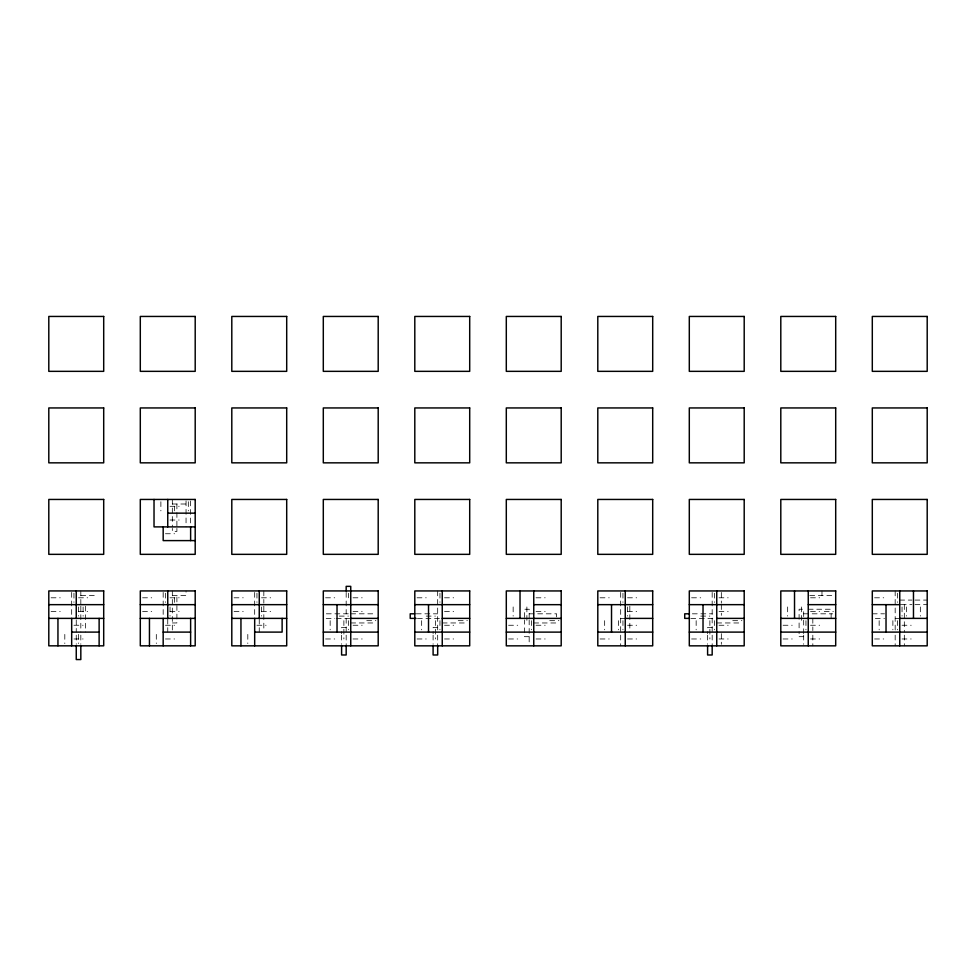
<?xml version="1.0" encoding="UTF-8"?>
<svg xmlns="http://www.w3.org/2000/svg" width="976" height="976" viewBox="0 0 976 976"><rect width="100%" height="100%" fill="white"/><g stroke="black" fill="none" stroke-linecap="round" stroke-linejoin="round"><path stroke-width="0.73" stroke-dasharray="4.88 3.66" d="M172.325 504.006L186.05 504.006M170.031 506.3L179.181 506.3M170.031 520.025L179.181 520.025M165.456 533.75L174.606 533.75M80.825 595.506L94.55 595.506L94.55 592.456M172.325 595.506L186.05 595.506L186.05 590.931M809.775 595.506L835.7 595.506M51.094 597.8L60.244 597.8M78.544 597.8L87.694 597.8M142.581 597.8L151.731 597.8M170.031 597.8L179.181 597.8M234.081 597.8L243.231 597.8M261.531 597.8L270.681 597.8M325.581 597.8L334.731 597.8M353.031 597.8L362.181 597.8M417.081 597.8L426.231 597.8M444.531 597.8L453.681 597.8M536.031 597.8L545.181 597.8M600.081 597.8L609.231 597.8M627.531 597.8L636.681 597.8M691.581 597.8L700.731 597.8M719.031 597.8L728.181 597.8M810.531 597.8L819.681 597.8M874.594 597.8L883.744 597.8M899.75 600.081L911.95 600.081M915 600.081L927.2 600.081M901.275 604.656L911.95 604.656M915 604.656L927.2 604.656M808.25 609.231L832.65 609.244M51.094 611.525L60.244 611.525M78.544 611.525L87.694 611.525M142.581 611.525L151.731 611.525M170.031 611.525L179.181 611.525M234.081 611.525L243.231 611.525M261.531 611.525L270.681 611.525M353.031 611.525L362.181 611.525M444.531 611.525L453.681 611.525M536.031 611.525L545.181 611.525M627.531 611.525L636.681 611.525M719.031 611.525L728.181 611.525M810.531 611.525L819.681 611.525M824.256 611.525L833.406 611.525M326.35 613.806L349.225 613.806M350.75 613.806L375.15 613.819M416.325 613.806L437.675 613.819M529.175 613.819L556.625 613.819L556.625 618.394M692.35 613.819L712.175 613.819M803.675 613.806L832.65 613.819M872.3 613.806L884.5 613.806M339.306 616.1L348.456 616.1M426.231 616.1L435.381 616.1M700.731 616.1L709.881 616.1M326.191 618.381L334.853 618.381M336.305 618.381L350.75 618.381M417.447 618.381L440.725 618.381M620.675 618.381L625.25 618.381M690.825 618.381L716.75 618.381M875.35 618.381L884.5 618.381M895.175 618.381L899.75 618.381M366.756 620.675L375.906 620.675M458.256 620.675L467.406 620.675M549.756 620.675L558.906 620.675M732.756 620.675L741.906 620.675M172.325 622.956L176.9 622.956L176.9 595.506M350.75 622.956L375.15 622.969M442.25 622.956L466.65 622.969M533.75 622.969L558.15 622.969M716.75 622.956L741.15 622.969M73.956 625.25L83.106 625.25M165.456 625.25L174.606 625.25M256.956 625.25L266.106 625.25M353.031 625.25L362.181 625.25M444.531 625.25L453.681 625.25M508.581 625.25L517.731 625.25M536.031 625.25L545.181 625.25M627.531 625.25L636.681 625.25M719.031 625.25L728.181 625.25M783.081 625.25L792.231 625.25M810.531 625.25L819.681 625.25M902.044 625.25L911.194 625.25M346.175 627.531L341.6 627.531L341.6 633.631M437.675 627.531L433.1 627.531L433.1 633.631M712.175 627.531L707.6 627.531L707.6 633.631M529.175 636.694L524.6 636.694L524.6 619.919M799.1 636.681L803.675 636.681M73.956 638.975L83.106 638.975M165.456 638.975L174.606 638.975M325.581 638.975L334.731 638.975M353.031 638.975L362.181 638.975M417.081 638.975L426.231 638.975M444.531 638.975L453.681 638.975M508.581 638.975L517.731 638.975M536.031 638.975L545.181 638.975M600.081 638.975L609.231 638.975M627.531 638.975L636.681 638.975M691.581 638.975L700.731 638.975M719.031 638.975L728.181 638.975M783.081 638.975L792.231 638.975M810.531 638.975L819.681 638.975M874.594 638.975L883.744 638.975M902.044 638.975L911.194 638.975M920.344 606.95L920.344 616.1M906.606 606.95L906.606 616.1M904.325 604.656L904.325 632.106M904.325 635.156L904.325 645.831M902.044 606.95L902.044 616.1M897.456 593.225L897.456 602.375M897.456 620.675L897.456 629.825M895.175 590.931L895.175 633.631M895.175 635.156L895.175 645.831M892.881 620.675L892.881 629.825M879.156 620.675L879.156 629.825M831.125 613.819L831.125 618.394M821.975 590.931L821.975 595.506M812.825 618.381L812.825 630.581M812.825 635.156L812.825 645.831M805.956 620.675L805.956 629.825M803.675 633.631L803.675 609.231L799.1 609.231L799.1 633.631M803.675 635.156L803.675 644.306M801.381 606.95L801.381 620.675M787.656 606.95L787.656 616.1M721.325 592.456L721.325 603.144M721.325 604.656L721.325 615.344M721.325 633.644L721.325 644.306M714.456 593.225L714.456 602.375M714.456 620.675L714.456 629.825M712.175 592.456L712.175 633.631M712.175 635.156L712.175 645.831M709.881 620.675L709.881 638.975M707.6 635.156L707.6 644.306M696.156 620.675L696.156 629.825M629.825 606.181L629.825 632.106M627.531 606.95L627.531 616.1M622.956 593.225L622.956 602.375M622.956 620.675L622.956 629.825M620.675 592.456L620.675 633.631M620.675 635.156L620.675 645.831M618.381 620.675L618.381 629.825M604.656 620.675L604.656 629.825M531.456 620.675L531.456 629.825M529.175 618.394L529.175 609.244L524.6 609.244L524.6 618.394M529.175 619.919L529.175 644.319M526.881 606.95L526.881 620.675M513.156 606.95L513.156 616.1M439.956 593.225L439.956 602.375M439.956 620.675L439.956 629.825M437.675 590.931L437.675 633.631M437.675 635.156L437.675 645.831M435.381 620.675L435.381 638.975M433.1 635.156L433.1 644.306M421.656 620.675L421.656 629.825M348.456 593.225L348.456 597.8M348.456 620.675L348.456 629.825M346.175 592.456L346.175 613.806M346.175 618.381L346.175 633.631M346.175 635.156L346.175 645.831M343.881 620.675L343.881 638.975M341.6 635.156L341.6 644.306M330.156 620.675L330.156 629.825M263.825 590.931L263.825 603.131M263.825 606.108L263.825 630.667M261.531 606.95L261.531 616.1M259.25 619.113L259.25 632.106M256.956 593.225L256.956 602.375M254.675 592.456L254.675 616.856M247.806 634.4L247.806 643.55M190.625 500.956L190.625 525.356M188.331 501.725L188.331 510.875M186.05 500.883L186.05 526.894M176.9 504.006L176.9 526.894M176.9 528.406L176.9 531.456L172.325 531.456L172.325 528.406M174.606 506.3L174.606 510.875M174.606 597.8L174.606 602.375M172.325 499.444L172.325 526.894M172.325 590.931L172.325 632.106M170.031 606.95L170.031 616.1M167.75 619.113L167.75 632.106M165.456 593.225L165.456 602.375M163.175 592.456L163.175 616.856M160.881 501.725L160.881 510.875M156.306 634.4L156.306 643.55M85.4 606.181L85.4 632.106M83.106 606.95L83.106 616.1M80.825 590.931L80.825 604.656M80.825 606.181L80.825 632.106M80.825 635.156L80.825 644.306M78.544 606.95L78.544 616.1M78.544 634.4L78.544 643.55M76.25 619.906L76.25 632.106M76.25 635.156L76.25 644.306M73.956 593.225L73.956 602.375M71.675 592.456L71.675 616.856M64.806 634.4L64.806 643.55"/><path stroke-width="1.46" d="M167.75 513.156L195.2 513.156M195.2 526.881L154.025 526.894L154.025 499.444M195.2 540.606L163.175 540.606L163.175 526.894M48.8 604.656L103.7 604.656M140.3 604.656L195.2 604.656M231.8 604.656L286.7 604.656M323.3 604.656L378.2 604.656M414.8 604.656L469.7 604.656M533.75 604.669L561.2 604.669M597.8 604.656L652.7 604.656M689.3 604.656L744.2 604.656M808.25 604.656L835.7 604.656M872.3 604.656L899.75 604.656M414.8 613.806L410.225 613.806L410.225 618.381L416.008 618.381M689.3 613.806L684.725 613.806L684.725 618.381L689.3 618.381M48.8 618.381L103.7 618.381M140.3 618.381L195.2 618.381M231.8 618.381L286.7 618.381M350.75 618.381L378.2 618.381M442.25 618.381L469.7 618.381M506.3 618.381L561.2 618.394M625.25 618.394L652.7 618.381M716.75 618.394L744.2 618.381M780.8 618.381L835.7 618.381M899.75 618.381L927.2 618.381M71.675 632.106L99.125 632.106M163.175 632.106L190.625 632.106M254.675 632.106L282.125 632.106L282.125 618.381M323.3 632.106L378.2 632.106M414.8 632.106L469.7 632.106M506.3 632.119L561.2 632.119M597.8 632.106L652.7 632.106M689.3 632.106L744.2 632.106M780.8 632.106L835.7 632.106M872.3 632.106L927.2 632.106M913.475 590.931L913.475 618.381M899.75 590.931L899.75 645.831M886.025 604.656L886.025 632.106M808.25 590.944L808.25 645.844M794.525 590.944L794.525 618.394M716.75 590.944L716.75 645.831M712.175 645.831L712.175 654.981L707.6 654.981L707.6 645.831M703.025 604.656L703.025 632.106M625.25 590.931L625.25 645.831M611.525 604.656L611.525 632.106M533.75 590.944L533.75 645.844M520.025 590.944L520.025 618.394M442.25 590.931L442.25 645.844M437.675 645.831L437.675 654.981L433.1 654.981L433.1 645.831M428.525 604.669L428.525 632.106M350.75 645.844L350.75 586.356L346.175 586.356L346.175 590.931M346.175 645.831L346.175 654.981L341.6 654.981L341.6 645.831M337.025 604.669L337.025 632.106M259.25 590.931L259.25 618.381M254.675 618.381L254.675 645.844M240.95 618.381L240.95 645.844M190.625 526.881L190.625 540.606M190.625 618.381L190.625 645.831M167.75 499.444L167.75 526.894M167.75 590.931L167.75 618.381M163.175 618.381L163.175 645.831M149.45 618.381L149.45 645.831M99.125 618.381L99.125 645.831M80.825 645.831L80.825 659.556L76.25 659.556L76.25 645.831M76.25 590.931L76.25 618.381M71.675 618.381L71.675 645.831M57.95 618.381L57.95 645.831M103.7 316.444L48.8 316.444L48.8 371.344L103.7 371.344L103.7 316.444M195.2 316.444L140.3 316.444L140.3 371.344L195.2 371.344L195.2 316.444M286.7 316.444L231.8 316.444L231.8 371.344L286.7 371.344L286.7 316.444M378.2 316.444L323.3 316.444L323.3 371.344L378.2 371.344L378.2 316.444M469.7 316.444L414.8 316.444L414.8 371.344L469.7 371.344L469.7 316.444M561.2 316.444L506.3 316.444L506.3 371.344L561.2 371.344L561.2 316.444M652.7 316.444L597.8 316.444L597.8 371.344L652.7 371.344L652.7 316.444M744.2 316.444L689.3 316.444L689.3 371.344L744.2 371.344L744.2 316.444M835.7 316.444L780.8 316.444L780.8 371.344L835.7 371.344L835.7 316.444M927.2 316.444L872.3 316.444L872.3 371.344L927.2 371.344L927.2 316.444M103.7 407.944L48.8 407.944L48.8 462.844L103.7 462.844L103.7 407.944M195.2 407.944L140.3 407.944L140.3 462.844L195.2 462.844L195.2 407.944M286.7 407.944L231.8 407.944L231.8 462.844L286.7 462.844L286.7 407.944M378.2 407.944L323.3 407.944L323.3 462.844L378.2 462.844L378.2 407.944M469.7 407.944L414.8 407.944L414.8 462.844L469.7 462.844L469.7 407.944M561.2 407.944L506.3 407.944L506.3 462.844L561.2 462.844L561.2 407.944M652.7 407.944L597.8 407.944L597.8 462.844L652.7 462.844L652.7 407.944M744.2 407.944L689.3 407.944L689.3 462.844L744.2 462.844L744.2 407.944M835.7 407.944L780.8 407.944L780.8 462.844L835.7 462.844L835.7 407.944M927.2 407.944L872.3 407.944L872.3 462.844L927.2 462.844L927.2 407.944M103.7 499.444L48.8 499.444L48.8 554.344L103.7 554.344L103.7 499.444M195.2 499.444L140.3 499.444L140.3 554.344L195.2 554.344L195.2 499.444M286.7 499.444L231.8 499.444L231.8 554.344L286.7 554.344L286.7 499.444M378.2 499.444L323.3 499.444L323.3 554.344L378.2 554.344L378.2 499.444M469.7 499.444L414.8 499.444L414.8 554.344L469.7 554.344L469.7 499.444M561.2 499.444L506.3 499.444L506.3 554.344L561.2 554.344L561.2 499.444M652.7 499.444L597.8 499.444L597.8 554.344L652.7 554.344L652.7 499.444M744.2 499.444L689.3 499.444L689.3 554.344L744.2 554.344L744.2 499.444M835.7 499.444L780.8 499.444L780.8 554.344L835.7 554.344L835.7 499.444M927.2 499.444L872.3 499.444L872.3 554.344L927.2 554.344L927.2 499.444M103.7 590.931L48.8 590.931L48.8 645.831L103.7 645.831L103.7 590.931M195.2 590.931L140.3 590.931L140.3 645.831L195.2 645.831L195.2 590.931M286.7 590.931L231.8 590.931L231.8 645.844L286.7 645.844L286.7 590.931M378.2 590.931L323.3 590.931L323.3 645.844L378.2 645.831L378.2 590.944M469.7 590.931L414.8 590.944L414.8 645.844L469.7 645.831L469.7 590.944M561.2 590.944L506.3 590.944L506.3 645.844L561.2 645.844L561.2 590.944M652.7 590.944L597.8 590.944L597.8 645.844L652.7 645.831L652.7 590.944M744.2 590.944L689.3 590.944L689.3 645.844L744.2 645.844L744.2 590.931M835.7 590.944L780.8 590.944L780.8 645.844L835.7 645.844L835.7 590.944M927.2 590.944L872.3 590.944L872.3 645.831L927.2 645.844L927.2 590.944"/></g></svg>
